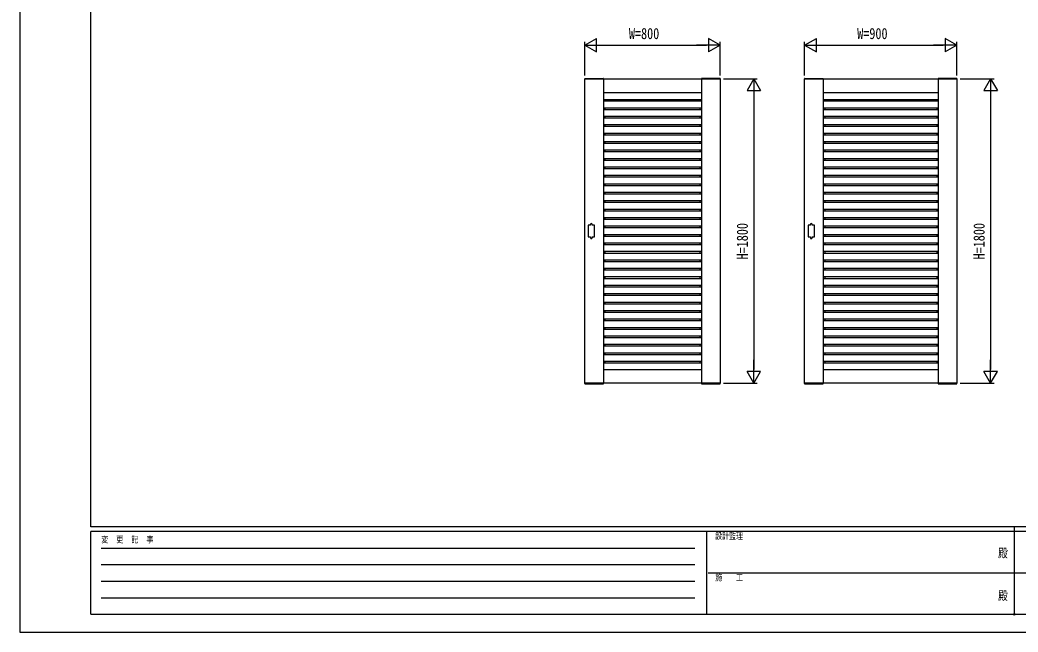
# Model space of a CAD drawing. Units: millimetres on the paper. Extents: x -297 to 297, y -210 to 210.
# Drawn here: x -297 to -1.9, y -210 to -28.9 of the extents above; entities that cross this region are included whole.
import ezdxf
from ezdxf.enums import TextEntityAlignment as Align

# ---------------------------------------------------------------- set-up
doc = ezdxf.new("R2010")
doc.units = ezdxf.units.MM
doc.header["$PDMODE"] = 32
doc.header["$PDSIZE"] = 0.5
for name, color, linetype in [('0-2_YKK_A1', 4, 'Continuous'), ('0-3_YKK_D', 6, 'Continuous'), ('0-4_YKK_ZWAK', 7, 'Continuous')]:
    doc.layers.add(name, color=color, linetype=linetype)
doc.styles.add('ＭＳ ゴシック', font='')
doc.styles.get('ＭＳ ゴシック').set_extended_font_data('MS Gothic')

msp = doc.modelspace()

# ---------------------------------------------------------------- linework, layer by layer
at = {"layer": '0-2_YKK_A1'}
for p, q in [((-130.017, -46.222), (-130.024, -46.35)), ((-130.024, -46.35), (-124.474, -46.35)), ((-129.967, -46.175), (-124.53, -46.175)), ((-124.499, -46.35), (-124.499, -136.35)), ((-124.48, -46.222), (-124.474, -46.35)), ((-95.517, -46.222), (-95.524, -46.35)), ((-89.974, -46.35), (-95.524, -46.35)), ((-95.499, -46.35), (-95.499, -136.35)), ((-90.03, -46.175), (-95.467, -46.175)), ((-89.98, -46.222), (-89.974, -46.35)), ((-65.017, -46.222), (-65.024, -46.35)), ((-65.024, -46.35), (-59.474, -46.35)), ((-64.967, -46.175), (-59.53, -46.175)), ((-59.499, -46.35), (-59.499, -136.35)), ((-59.48, -46.222), (-59.474, -46.35)), ((-25.517, -46.222), (-25.524, -46.35)), ((-19.974, -46.35), (-25.524, -46.35)), ((-25.499, -46.35), (-25.499, -136.35)), ((-20.03, -46.175), (-25.467, -46.175)), ((-19.98, -46.222), (-19.974, -46.35)), ((-124.499, -50.35), (-95.499, -50.35)), ((-124.499, -50.39), (-95.499, -50.39)), ((-124.499, -52.39), (-95.499, -52.39)), ((-124.499, -52.85), (-95.499, -52.85)), ((-124.059, -50.35), (-124.059, -50.39)), ((-124.059, -52.39), (-124.059, -52.85)), ((-95.939, -50.35), (-95.939, -50.39)), ((-95.939, -52.39), (-95.939, -52.85)), ((-59.499, -50.35), (-25.499, -50.35)), ((-59.499, -50.39), (-25.499, -50.39)), ((-59.499, -52.39), (-25.499, -52.39)), ((-59.499, -52.85), (-25.499, -52.85)), ((-59.059, -50.35), (-59.059, -50.39)), ((-59.059, -52.39), (-59.059, -52.85)), ((-25.939, -50.35), (-25.939, -50.39)), ((-25.939, -52.39), (-25.939, -52.85)), ((-124.499, -54.85), (-95.499, -54.85)), ((-124.499, -55.35), (-95.499, -55.35)), ((-124.059, -54.85), (-124.059, -55.35)), ((-95.939, -54.85), (-95.939, -55.35)), ((-59.499, -54.85), (-25.499, -54.85)), ((-59.499, -55.35), (-25.499, -55.35)), ((-59.059, -54.85), (-59.059, -55.35)), ((-25.939, -54.85), (-25.939, -55.35)), ((-124.499, -57.35), (-95.499, -57.35)), ((-124.499, -57.85), (-95.499, -57.85)), ((-124.059, -57.35), (-124.059, -57.85)), ((-95.939, -57.35), (-95.939, -57.85)), ((-59.499, -57.35), (-25.499, -57.35)), ((-59.499, -57.85), (-25.499, -57.85)), ((-59.059, -57.35), (-59.059, -57.85)), ((-25.939, -57.35), (-25.939, -57.85)), ((-124.499, -59.85), (-95.499, -59.85)), ((-124.499, -60.35), (-95.499, -60.35)), ((-124.059, -59.85), (-124.059, -60.31)), ((-95.939, -59.85), (-95.939, -60.31)), ((-59.499, -59.85), (-25.499, -59.85)), ((-59.499, -60.35), (-25.499, -60.35)), ((-59.059, -59.85), (-59.059, -60.31)), ((-25.939, -59.85), (-25.939, -60.31)), ((-124.499, -62.35), (-95.499, -62.35)), ((-124.499, -62.85), (-95.499, -62.85)), ((-124.499, -64.85), (-95.499, -64.85)), ((-124.059, -62.35), (-124.059, -62.85)), ((-124.059, -64.85), (-124.059, -65.35)), ((-95.939, -62.35), (-95.939, -62.85)), ((-95.939, -64.85), (-95.939, -65.35)), ((-59.499, -62.35), (-25.499, -62.35)), ((-59.499, -62.85), (-25.499, -62.85)), ((-59.499, -64.85), (-25.499, -64.85)), ((-59.059, -62.35), (-59.059, -62.85)), ((-59.059, -64.85), (-59.059, -65.35)), ((-25.939, -62.35), (-25.939, -62.85)), ((-25.939, -64.85), (-25.939, -65.35)), ((-124.499, -65.35), (-95.499, -65.35)), ((-124.499, -67.35), (-95.499, -67.35)), ((-124.499, -67.85), (-95.499, -67.85)), ((-124.059, -67.39), (-124.059, -67.85)), ((-95.939, -67.39), (-95.939, -67.85)), ((-59.499, -65.35), (-25.499, -65.35)), ((-59.499, -67.35), (-25.499, -67.35)), ((-59.499, -67.85), (-25.499, -67.85)), ((-59.059, -67.39), (-59.059, -67.85)), ((-25.939, -67.39), (-25.939, -67.85)), ((-124.499, -69.85), (-95.499, -69.85)), ((-124.499, -70.35), (-95.499, -70.35)), ((-124.059, -69.85), (-124.059, -70.35)), ((-95.939, -69.85), (-95.939, -70.35)), ((-59.499, -69.85), (-25.499, -69.85)), ((-59.499, -70.35), (-25.499, -70.35)), ((-59.059, -69.85), (-59.059, -70.35)), ((-25.939, -69.85), (-25.939, -70.35)), ((-124.499, -72.35), (-95.499, -72.35)), ((-124.499, -72.85), (-95.499, -72.85)), ((-124.059, -72.35), (-124.059, -72.85)), ((-95.939, -72.35), (-95.939, -72.85)), ((-59.499, -72.35), (-25.499, -72.35)), ((-59.499, -72.85), (-25.499, -72.85)), ((-59.059, -72.35), (-59.059, -72.85)), ((-25.939, -72.35), (-25.939, -72.85)), ((-124.499, -74.85), (-95.499, -74.85)), ((-124.499, -75.35), (-95.499, -75.35)), ((-124.059, -74.85), (-124.059, -75.35)), ((-95.939, -74.85), (-95.939, -75.35)), ((-59.499, -74.85), (-25.499, -74.85)), ((-59.499, -75.35), (-25.499, -75.35)), ((-59.059, -74.85), (-59.059, -75.35)), ((-25.939, -74.85), (-25.939, -75.35)), ((-124.499, -77.35), (-95.499, -77.35)), ((-124.499, -77.85), (-95.499, -77.85)), ((-124.059, -77.35), (-124.059, -77.85)), ((-95.939, -77.35), (-95.939, -77.85)), ((-59.499, -77.35), (-25.499, -77.35)), ((-59.499, -77.85), (-25.499, -77.85)), ((-59.059, -77.35), (-59.059, -77.85)), ((-25.939, -77.35), (-25.939, -77.85)), ((-124.499, -79.85), (-95.499, -79.85)), ((-124.499, -80.35), (-95.499, -80.35)), ((-124.499, -82.35), (-95.499, -82.35)), ((-124.059, -79.85), (-124.059, -80.35)), ((-124.059, -82.35), (-124.059, -82.85)), ((-95.939, -79.85), (-95.939, -80.35)), ((-95.939, -82.35), (-95.939, -82.85)), ((-59.499, -79.85), (-25.499, -79.85)), ((-59.499, -80.35), (-25.499, -80.35)), ((-59.499, -82.35), (-25.499, -82.35)), ((-59.059, -79.85), (-59.059, -80.35)), ((-59.059, -82.35), (-59.059, -82.85)), ((-25.939, -79.85), (-25.939, -80.35)), ((-25.939, -82.35), (-25.939, -82.85)), ((-124.499, -82.85), (-95.499, -82.85)), ((-124.499, -84.85), (-95.499, -84.85)), ((-124.499, -85.35), (-95.499, -85.35)), ((-124.059, -84.85), (-124.059, -85.35)), ((-95.939, -84.85), (-95.939, -85.35)), ((-59.499, -82.85), (-25.499, -82.85)), ((-59.499, -84.85), (-25.499, -84.85)), ((-59.499, -85.35), (-25.499, -85.35)), ((-59.059, -84.85), (-59.059, -85.35)), ((-25.939, -84.85), (-25.939, -85.35)), ((-124.499, -87.35), (-95.499, -87.35)), ((-124.499, -87.85), (-95.499, -87.85)), ((-124.059, -87.35), (-124.059, -87.85)), ((-95.939, -87.35), (-95.939, -87.85)), ((-59.499, -87.35), (-25.499, -87.35)), ((-59.499, -87.85), (-25.499, -87.85)), ((-59.059, -87.35), (-59.059, -87.85)), ((-25.939, -87.35), (-25.939, -87.85)), ((-128.299, -89.6), (-128.299, -89.35)), ((-127.799, -89.6), (-127.799, -89.35)), ((-124.499, -89.85), (-95.499, -89.85)), ((-124.499, -90.35), (-95.499, -90.35)), ((-124.059, -89.85), (-124.059, -90.35)), ((-95.939, -89.85), (-95.939, -90.35)), ((-63.299, -89.6), (-63.299, -89.35)), ((-62.799, -89.6), (-62.799, -89.35)), ((-59.499, -89.85), (-25.499, -89.85)), ((-59.499, -90.35), (-25.499, -90.35)), ((-59.059, -89.85), (-59.059, -90.35)), ((-25.939, -89.85), (-25.939, -90.35)), ((-128.299, -93.1), (-128.299, -93.35)), ((-127.799, -93.1), (-127.799, -93.35)), ((-124.499, -92.35), (-95.499, -92.35)), ((-124.499, -92.85), (-95.499, -92.85)), ((-124.059, -92.35), (-124.059, -92.85)), ((-95.939, -92.35), (-95.939, -92.85)), ((-63.299, -93.1), (-63.299, -93.35)), ((-62.799, -93.1), (-62.799, -93.35)), ((-59.499, -92.35), (-25.499, -92.35)), ((-59.499, -92.85), (-25.499, -92.85)), ((-59.059, -92.35), (-59.059, -92.85)), ((-25.939, -92.35), (-25.939, -92.85)), ((-124.499, -94.85), (-95.499, -94.85)), ((-124.499, -95.35), (-95.499, -95.35)), ((-124.499, -97.35), (-95.499, -97.35)), ((-124.059, -94.85), (-124.059, -95.35)), ((-124.059, -97.35), (-124.059, -97.85)), ((-95.939, -94.85), (-95.939, -95.35)), ((-95.939, -97.35), (-95.939, -97.85)), ((-59.499, -94.85), (-25.499, -94.85)), ((-59.499, -95.35), (-25.499, -95.35)), ((-59.499, -97.35), (-25.499, -97.35)), ((-59.059, -94.85), (-59.059, -95.35)), ((-59.059, -97.35), (-59.059, -97.85)), ((-25.939, -94.85), (-25.939, -95.35)), ((-25.939, -97.35), (-25.939, -97.85)), ((-124.499, -97.85), (-95.499, -97.85)), ((-124.499, -99.85), (-95.499, -99.85)), ((-124.059, -99.85), (-124.059, -100.35)), ((-95.939, -99.85), (-95.939, -100.35)), ((-59.499, -97.85), (-25.499, -97.85)), ((-59.499, -99.85), (-25.499, -99.85)), ((-59.059, -99.85), (-59.059, -100.35)), ((-25.939, -99.85), (-25.939, -100.35)), ((-124.499, -100.35), (-95.499, -100.35)), ((-124.499, -102.35), (-95.499, -102.35)), ((-124.499, -102.85), (-95.499, -102.85)), ((-124.059, -102.35), (-124.059, -102.85)), ((-95.939, -102.35), (-95.939, -102.85)), ((-59.499, -100.35), (-25.499, -100.35)), ((-59.499, -102.35), (-25.499, -102.35)), ((-59.499, -102.85), (-25.499, -102.85)), ((-59.059, -102.35), (-59.059, -102.85)), ((-25.939, -102.35), (-25.939, -102.85)), ((-124.499, -104.85), (-95.499, -104.85)), ((-124.499, -105.35), (-95.499, -105.35)), ((-124.059, -104.85), (-124.059, -105.35)), ((-95.939, -104.85), (-95.939, -105.35)), ((-59.499, -104.85), (-25.499, -104.85)), ((-59.499, -105.35), (-25.499, -105.35)), ((-59.059, -104.85), (-59.059, -105.35)), ((-25.939, -104.85), (-25.939, -105.35)), ((-124.499, -107.35), (-95.499, -107.35)), ((-124.499, -107.85), (-95.499, -107.85)), ((-124.059, -107.35), (-124.059, -107.85)), ((-95.939, -107.35), (-95.939, -107.85)), ((-59.499, -107.35), (-25.499, -107.35)), ((-59.499, -107.85), (-25.499, -107.85)), ((-59.059, -107.35), (-59.059, -107.85)), ((-25.939, -107.35), (-25.939, -107.85)), ((-124.499, -109.85), (-95.499, -109.85)), ((-124.499, -110.35), (-95.499, -110.35)), ((-124.059, -109.85), (-124.059, -110.35)), ((-95.939, -109.85), (-95.939, -110.35)), ((-59.499, -109.85), (-25.499, -109.85)), ((-59.499, -110.35), (-25.499, -110.35)), ((-59.059, -109.85), (-59.059, -110.35)), ((-25.939, -109.85), (-25.939, -110.35)), ((-124.499, -112.35), (-95.499, -112.35)), ((-124.499, -112.85), (-95.499, -112.85)), ((-124.499, -114.85), (-95.499, -114.85)), ((-124.059, -112.35), (-124.059, -112.85)), ((-124.059, -114.85), (-124.059, -115.35)), ((-95.939, -112.35), (-95.939, -112.85)), ((-95.939, -114.85), (-95.939, -115.35)), ((-59.499, -112.35), (-25.499, -112.35)), ((-59.499, -112.85), (-25.499, -112.85)), ((-59.499, -114.85), (-25.499, -114.85)), ((-59.059, -112.35), (-59.059, -112.85)), ((-59.059, -114.85), (-59.059, -115.35)), ((-25.939, -112.35), (-25.939, -112.85)), ((-25.939, -114.85), (-25.939, -115.35)), ((-124.499, -115.35), (-95.499, -115.35)), ((-124.499, -117.35), (-95.499, -117.35)), ((-124.499, -117.85), (-95.499, -117.85)), ((-124.059, -117.35), (-124.059, -117.85)), ((-95.939, -117.35), (-95.939, -117.85)), ((-59.499, -115.35), (-25.499, -115.35)), ((-59.499, -117.35), (-25.499, -117.35)), ((-59.499, -117.85), (-25.499, -117.85)), ((-59.059, -117.35), (-59.059, -117.85)), ((-25.939, -117.35), (-25.939, -117.85)), ((-124.499, -119.85), (-95.499, -119.85)), ((-124.499, -120.35), (-95.499, -120.35)), ((-124.059, -119.85), (-124.059, -120.35)), ((-95.939, -119.85), (-95.939, -120.35)), ((-59.499, -119.85), (-25.499, -119.85)), ((-59.499, -120.35), (-25.499, -120.35)), ((-59.059, -119.85), (-59.059, -120.35)), ((-25.939, -119.85), (-25.939, -120.35)), ((-124.499, -122.35), (-95.499, -122.35)), ((-124.499, -122.85), (-95.499, -122.85)), ((-124.059, -122.35), (-124.059, -122.85)), ((-95.939, -122.35), (-95.939, -122.85)), ((-59.499, -122.35), (-25.499, -122.35)), ((-59.499, -122.85), (-25.499, -122.85)), ((-59.059, -122.35), (-59.059, -122.85)), ((-25.939, -122.35), (-25.939, -122.85)), ((-124.499, -124.85), (-95.499, -124.85)), ((-124.499, -125.35), (-95.499, -125.35)), ((-124.059, -124.85), (-124.059, -125.35)), ((-95.939, -124.85), (-95.939, -125.35)), ((-59.499, -124.85), (-25.499, -124.85)), ((-59.499, -125.35), (-25.499, -125.35)), ((-59.059, -124.85), (-59.059, -125.35)), ((-25.939, -124.85), (-25.939, -125.35)), ((-124.499, -127.35), (-95.499, -127.35)), ((-124.499, -127.85), (-95.499, -127.85)), ((-124.059, -127.35), (-124.059, -127.85)), ((-95.939, -127.35), (-95.939, -127.85)), ((-59.499, -127.35), (-25.499, -127.35)), ((-59.499, -127.85), (-25.499, -127.85)), ((-59.059, -127.35), (-59.059, -127.85)), ((-25.939, -127.35), (-25.939, -127.85)), ((-124.499, -129.85), (-95.499, -129.85)), ((-124.499, -130.31), (-95.499, -130.31)), ((-124.499, -132.31), (-95.499, -132.31)), ((-124.499, -132.35), (-95.499, -132.35)), ((-124.059, -129.85), (-124.059, -130.31)), ((-124.059, -132.31), (-124.059, -132.35)), ((-95.939, -129.85), (-95.939, -130.31)), ((-95.939, -132.31), (-95.939, -132.35)), ((-59.499, -129.85), (-25.499, -129.85)), ((-59.499, -130.31), (-25.499, -130.31)), ((-59.499, -132.31), (-25.499, -132.31)), ((-59.499, -132.35), (-25.499, -132.35)), ((-59.059, -129.85), (-59.059, -130.31)), ((-59.059, -132.31), (-59.059, -132.35)), ((-25.939, -129.85), (-25.939, -130.31)), ((-25.939, -132.31), (-25.939, -132.35)), ((-130.024, -136.35), (-124.474, -136.35)), ((-130.017, -136.478), (-130.024, -136.35)), ((-129.967, -136.525), (-124.53, -136.525)), ((-124.48, -136.478), (-124.474, -136.35)), ((-95.524, -136.35), (-89.974, -136.35)), ((-95.517, -136.478), (-95.524, -136.35)), ((-95.467, -136.525), (-90.03, -136.525)), ((-89.98, -136.478), (-89.974, -136.35)), ((-65.024, -136.35), (-59.474, -136.35)), ((-65.017, -136.478), (-65.024, -136.35)), ((-64.967, -136.525), (-59.53, -136.525)), ((-59.48, -136.478), (-59.474, -136.35)), ((-25.524, -136.35), (-19.974, -136.35)), ((-25.517, -136.478), (-25.524, -136.35)), ((-25.467, -136.525), (-20.03, -136.525)), ((-19.98, -136.478), (-19.974, -136.35))]:
    msp.add_line(p, q, dxfattribs=at)
for points in [[(-129.999, -46.35), (-89.999, -46.35), (-89.999, -136.35), (-129.999, -136.35)], [(-64.999, -46.35), (-19.999, -46.35), (-19.999, -136.35), (-64.999, -136.35)]]:
    msp.add_lwpolyline(points, close=True, dxfattribs=at)
for points in [[(-128.299, -89.6), (-128.999, -89.6), (-128.999, -93.1), (-128.299, -93.1)], [(-127.799, -93.1), (-127.099, -93.1), (-127.099, -89.6), (-127.799, -89.6)], [(-63.299, -89.6), (-63.999, -89.6), (-63.999, -93.1), (-63.299, -93.1)], [(-62.799, -93.1), (-62.099, -93.1), (-62.099, -89.6), (-62.799, -89.6)]]:
    msp.add_lwpolyline(points, dxfattribs=at)
for centre, radius, start, end in [((-129.967, -46.225), 0.05, 90, 177), ((-124.53, -46.225), 0.05, 3, 90), ((-95.467, -46.225), 0.05, 90, 177), ((-90.03, -46.225), 0.05, 3, 90), ((-64.967, -46.225), 0.05, 90, 177), ((-59.53, -46.225), 0.05, 3, 90), ((-25.467, -46.225), 0.05, 90, 177), ((-20.03, -46.225), 0.05, 3, 90), ((-128.049, -89.35), 0.25, 0, 180), ((-63.049, -89.35), 0.25, 0, 180), ((-128.049, -93.35), 0.25, 180, 0), ((-63.049, -93.35), 0.25, 180, 0), ((-129.967, -136.475), 0.05, 183, 270), ((-124.53, -136.475), 0.05, 270, 357), ((-95.467, -136.475), 0.05, 183, 270), ((-90.03, -136.475), 0.05, 270, 357), ((-64.967, -136.475), 0.05, 183, 270), ((-59.53, -136.475), 0.05, 270, 357), ((-25.467, -136.475), 0.05, 183, 270), ((-20.03, -136.475), 0.05, 270, 357)]:
    msp.add_arc(centre, radius, start, end, dxfattribs=at)
at = {"layer": '0-3_YKK_D'}
for p, q in [((-129.999, -36.35), (-126.535, -34.35)), ((-129.999, -45.35), (-129.999, -35.35)), ((-126.535, -38.35), (-126.535, -34.35)), ((-89.999, -36.35), (-93.463, -34.35)), ((-93.463, -34.35), (-93.463, -38.35)), ((-89.999, -45.35), (-89.999, -35.35)), ((-64.999, -36.35), (-61.535, -34.35)), ((-64.999, -45.35), (-64.999, -35.35)), ((-61.535, -38.35), (-61.535, -34.35)), ((-19.999, -36.35), (-23.463, -34.35)), ((-23.463, -34.35), (-23.463, -38.35)), ((-19.999, -45.35), (-19.999, -35.35)), ((-129.999, -36.35), (-126.535, -38.35)), ((-129.999, -36.35), (-123.07, -36.35)), ((-125.999, -36.35), (-93.999, -36.35)), ((-89.999, -36.35), (-96.927, -36.35)), ((-89.999, -36.35), (-93.463, -38.35)), ((-64.999, -36.35), (-61.535, -38.35)), ((-64.999, -36.35), (-58.07, -36.35)), ((-60.999, -36.35), (-23.999, -36.35)), ((-19.999, -36.35), (-26.927, -36.35)), ((-19.999, -36.35), (-23.463, -38.35)), ((-88.999, -46.35), (-78.999, -46.35)), ((-79.999, -46.35), (-81.999, -49.814)), ((-79.999, -46.35), (-77.999, -49.814)), ((-79.999, -46.35), (-79.999, -53.278)), ((-18.999, -46.35), (-8.999, -46.35)), ((-9.999, -46.35), (-11.999, -49.814)), ((-9.999, -46.35), (-7.999, -49.814)), ((-9.999, -46.35), (-9.999, -53.278)), ((-81.999, -49.814), (-77.999, -49.814)), ((-11.999, -49.814), (-7.999, -49.814)), ((-79.999, -50.35), (-79.999, -132.35)), ((-9.999, -50.35), (-9.999, -132.35)), ((-79.999, -136.35), (-79.999, -129.422)), ((-9.999, -136.35), (-9.999, -129.422)), ((-79.999, -136.35), (-81.999, -132.886)), ((-77.999, -132.886), (-81.999, -132.886)), ((-79.999, -136.35), (-77.999, -132.886)), ((-9.999, -136.35), (-11.999, -132.886)), ((-7.999, -132.886), (-11.999, -132.886)), ((-9.999, -136.35), (-7.999, -132.886)), ((-88.999, -136.35), (-78.999, -136.35)), ((-18.999, -136.35), (-8.999, -136.35))]:
    msp.add_line(p, q, dxfattribs=at)
at = {"layer": '0-4_YKK_ZWAK'}
for p, q in [((-275.999, -178.85), (-275.999, 192.15)), ((270.001, -178.85), (-275.999, -178.85)), ((-2.999, -178.85), (-2.999, -204.75)), ((-93.999, -180.25), (-275.999, -180.25)), ((-275.999, -204.75), (-275.999, -180.25)), ((-93.999, -180.25), (-93.999, -204.75)), ((-2.999, -180.25), (-93.999, -180.25)), ((88.001, -180.25), (-2.999, -180.25)), ((-273.024, -185.15), (-97.499, -185.15)), ((-273.024, -190.05), (-97.499, -190.05)), ((-93.474, -192.5), (-2.999, -192.5)), ((-2.999, -192.5), (88.001, -192.5)), ((-273.024, -194.95), (-97.499, -194.95)), ((-273.024, -199.85), (-97.499, -199.85)), ((-275.999, -204.75), (-93.999, -204.75)), ((-93.999, -204.75), (-2.999, -204.75)), ((-2.999, -204.75), (88.001, -204.75))]:
    msp.add_line(p, q, dxfattribs=at)
msp.add_lwpolyline([(-297, -210), (297, -210), (297, 210), (-297, 210)], close=True, dxfattribs=at)
msp.add_point((-2.999, -204.75), dxfattribs=at)

# ---------------------------------------------------------------- texts
at = {"layer": '0-3_YKK_D', "style": 'ＭＳ ゴシック', "width": 0.8}
for s, p in [('W=800', (-116.959, -35.55)), ('W=900', (-49.459, -35.55))]:
    msp.add_text(s, height=3.299, dxfattribs=at).set_placement(p, align=Align.BOTTOM_LEFT)
for p in [(-80.799, -99.75), (-10.799, -99.75)]:
    msp.add_text('H=1800', height=3.299, rotation=90, dxfattribs=at).set_placement(p, align=Align.BOTTOM_LEFT)
at = {"layer": '0-4_YKK_ZWAK', "style": 'ＭＳ ゴシック', "width": 0.8}
for s, height, p in [('変  更  記  事', 1.833, (-272.942, -184.1)), ('設計監理', 1.833, (-91.432, -183.05)), ('殿', 2.566, (-7.807, -188.708)), ('施\u3000\u3000工', 1.833, (-91.432, -195.3)), ('殿', 2.566, (-7.807, -201.308))]:
    msp.add_text(s, height=height, dxfattribs=at).set_placement(p, align=Align.BOTTOM_LEFT)

doc.saveas('drawing.dxf')
